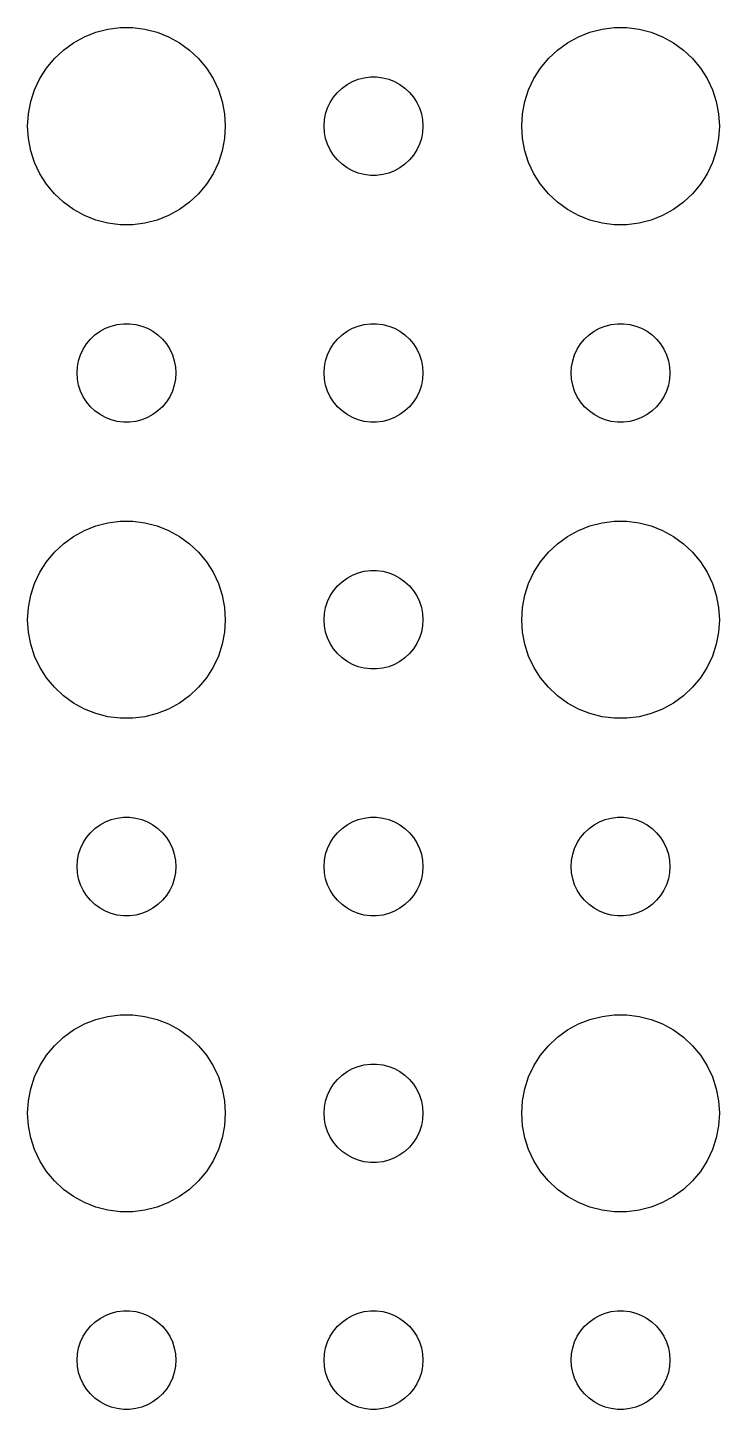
# Model space of a CAD drawing. Header units: metres. Extents: x -90 to 90, y -89 to 89.
# Drawn here: x -25.5 to -4.5, y -46.5 to -4.51 of the extents above; entities that cross this region are included whole.
import ezdxf

# ---------------------------------------------------------------- set-up
doc = ezdxf.new("R2010")
doc.units = ezdxf.units.M

msp = doc.modelspace()

# ---------------------------------------------------------------- linework, layer by layer
for p, q in [((-23.427, -4.64682), (-23.0621, -4.55313)), ((-23.0621, -4.55313), (-22.6884, -4.50591)), ((-22.6884, -4.50591), (-22.3116, -4.50591)), ((-22.3116, -4.50591), (-21.9379, -4.55313)), ((-21.9379, -4.55313), (-21.5729, -4.64682)), ((-8.42705, -4.64682), (-8.06213, -4.55313)), ((-8.06213, -4.55313), (-7.68837, -4.50591)), ((-7.68837, -4.50591), (-7.31161, -4.50591)), ((-7.31161, -4.50591), (-6.93785, -4.55313)), ((-6.93785, -4.55313), (-6.57294, -4.64682)), ((-24.4123, -5.18845), (-24.1075, -4.96701)), ((-24.1075, -4.96701), (-23.7773, -4.78551)), ((-23.7773, -4.78551), (-23.427, -4.64682)), ((-21.5729, -4.64682), (-21.2227, -4.78551)), ((-21.2227, -4.78551), (-20.8925, -4.96701)), ((-20.8925, -4.96701), (-20.5877, -5.18845)), ((-9.41226, -5.18845), (-9.10747, -4.96701)), ((-9.10747, -4.96701), (-8.77733, -4.78551)), ((-8.77733, -4.78551), (-8.42705, -4.64682)), ((-6.57294, -4.64682), (-6.22266, -4.78551)), ((-6.22266, -4.78551), (-5.89252, -4.96701)), ((-5.89252, -4.96701), (-5.58772, -5.18845)), ((-24.927, -5.73663), (-24.6869, -5.44635)), ((-24.6869, -5.44635), (-24.4123, -5.18845)), ((-20.5877, -5.18845), (-20.3131, -5.44635)), ((-20.3131, -5.44635), (-20.0729, -5.73663)), ((-9.92705, -5.73663), (-9.6869, -5.44635)), ((-9.6869, -5.44635), (-9.41226, -5.18845)), ((-5.58772, -5.18845), (-5.31308, -5.44635)), ((-5.31308, -5.44635), (-5.07294, -5.73663)), ((-25.1289, -6.05473), (-24.927, -5.73663)), ((-20.0729, -5.73663), (-19.8711, -6.05473)), ((-10.1289, -6.05473), (-9.92705, -5.73663)), ((-5.07294, -5.73663), (-4.87108, -6.05473)), ((-25.2893, -6.39561), (-25.1289, -6.05473)), ((-19.8711, -6.05473), (-19.7107, -6.39561)), ((-15.9561, -6.34422), (-15.8037, -6.23351)), ((-15.8037, -6.23351), (-15.6387, -6.14275)), ((-15.6387, -6.14275), (-15.4635, -6.07341)), ((-15.4635, -6.07341), (-15.2811, -6.02657)), ((-15.2811, -6.02657), (-15.0942, -6.00294)), ((-15.0942, -6.00294), (-14.9058, -6.00294)), ((-14.9058, -6.00294), (-14.7189, -6.02657)), ((-14.7189, -6.02657), (-14.5365, -6.07341)), ((-14.5365, -6.07341), (-14.3613, -6.14275)), ((-14.3613, -6.14275), (-14.1963, -6.23351)), ((-14.1963, -6.23351), (-14.0439, -6.34422)), ((-10.2893, -6.39561), (-10.1289, -6.05473)), ((-4.87108, -6.05473), (-4.71066, -6.39561)), ((-25.4057, -6.75392), (-25.2893, -6.39561)), ((-19.7107, -6.39561), (-19.5942, -6.75392)), ((-16.3145, -6.77736), (-16.2135, -6.61832)), ((-16.2135, -6.61832), (-16.0934, -6.47318)), ((-16.0934, -6.47318), (-15.9561, -6.34422)), ((-14.0439, -6.34422), (-13.9065, -6.47318)), ((-13.9065, -6.47318), (-13.7865, -6.61832)), ((-13.7865, -6.61832), (-13.6855, -6.77736)), ((-10.4057, -6.75392), (-10.2893, -6.39561)), ((-4.71066, -6.39561), (-4.59424, -6.75392)), ((-25.5, -7.5), (-25.4763, -7.12399)), ((-25.4763, -7.12399), (-25.4057, -6.75392)), ((-19.5942, -6.75392), (-19.5237, -7.12399)), ((-19.5237, -7.12399), (-19.5, -7.5)), ((-16.4882, -7.312), (-16.4529, -7.12695)), ((-16.4529, -7.12695), (-16.3947, -6.9478)), ((-16.3947, -6.9478), (-16.3145, -6.77736)), ((-13.6855, -6.77736), (-13.6053, -6.9478)), ((-13.6053, -6.9478), (-13.5471, -7.12695)), ((-13.5471, -7.12695), (-13.5118, -7.312)), ((-10.5, -7.5), (-10.4763, -7.12399)), ((-10.4763, -7.12399), (-10.4057, -6.75392)), ((-4.59424, -6.75392), (-4.52365, -7.12399)), ((-4.52365, -7.12399), (-4.5, -7.5)), ((-25.4763, -7.87599), (-25.5, -7.5)), ((-19.5, -7.5), (-19.5237, -7.87599)), ((-16.5, -7.5), (-16.4882, -7.312)), ((-16.4882, -7.68799), (-16.5, -7.5)), ((-13.5118, -7.312), (-13.5, -7.5)), ((-13.5, -7.5), (-13.5118, -7.68799)), ((-10.4763, -7.87599), (-10.5, -7.5)), ((-4.5, -7.5), (-4.52365, -7.87599)), ((-25.4057, -8.24606), (-25.4763, -7.87599)), ((-19.5237, -7.87599), (-19.5942, -8.24606)), ((-16.4529, -7.87303), (-16.4882, -7.68799)), ((-16.3947, -8.05219), (-16.4529, -7.87303)), ((-13.5471, -7.87303), (-13.6053, -8.05219)), ((-13.5118, -7.68799), (-13.5471, -7.87303)), ((-10.4057, -8.24606), (-10.4763, -7.87599)), ((-4.52365, -7.87599), (-4.59424, -8.24606)), ((-25.2893, -8.60437), (-25.4057, -8.24606)), ((-19.5942, -8.24606), (-19.7107, -8.60437)), ((-16.3145, -8.22263), (-16.3947, -8.05219)), ((-16.2135, -8.38167), (-16.3145, -8.22263)), ((-16.0934, -8.52681), (-16.2135, -8.38167)), ((-13.7865, -8.38167), (-13.9065, -8.52681)), ((-13.6855, -8.22263), (-13.7865, -8.38167)), ((-13.6053, -8.05219), (-13.6855, -8.22263)), ((-10.2893, -8.60437), (-10.4057, -8.24606)), ((-4.59424, -8.24606), (-4.71066, -8.60437)), ((-25.1289, -8.94525), (-25.2893, -8.60437)), ((-19.7107, -8.60437), (-19.8711, -8.94525)), ((-15.9561, -8.65576), (-16.0934, -8.52681)), ((-15.8037, -8.76648), (-15.9561, -8.65576)), ((-15.6387, -8.85724), (-15.8037, -8.76648)), ((-14.1963, -8.76648), (-14.3613, -8.85724)), ((-14.0439, -8.65576), (-14.1963, -8.76648)), ((-13.9065, -8.52681), (-14.0439, -8.65576)), ((-10.1289, -8.94525), (-10.2893, -8.60437)), ((-4.71066, -8.60437), (-4.87108, -8.94525)), ((-24.927, -9.26335), (-25.1289, -8.94525)), ((-19.8711, -8.94525), (-20.0729, -9.26335)), ((-15.4635, -8.92657), (-15.6387, -8.85724)), ((-15.2811, -8.97342), (-15.4635, -8.92657)), ((-15.0942, -8.99704), (-15.2811, -8.97342)), ((-14.9058, -8.99704), (-15.0942, -8.99704)), ((-14.7189, -8.97342), (-14.9058, -8.99704)), ((-14.5365, -8.92657), (-14.7189, -8.97342)), ((-14.3613, -8.85724), (-14.5365, -8.92657)), ((-9.92705, -9.26335), (-10.1289, -8.94525)), ((-4.87108, -8.94525), (-5.07294, -9.26335)), ((-24.6869, -9.55363), (-24.927, -9.26335)), ((-24.4123, -9.81154), (-24.6869, -9.55363)), ((-20.3131, -9.55363), (-20.5877, -9.81154)), ((-20.0729, -9.26335), (-20.3131, -9.55363)), ((-9.6869, -9.55363), (-9.92705, -9.26335)), ((-9.41226, -9.81154), (-9.6869, -9.55363)), ((-5.31308, -9.55363), (-5.58772, -9.81154)), ((-5.07294, -9.26335), (-5.31308, -9.55363)), ((-24.1075, -10.033), (-24.4123, -9.81154)), ((-23.7773, -10.2145), (-24.1075, -10.033)), ((-20.8925, -10.033), (-21.2227, -10.2145)), ((-20.5877, -9.81154), (-20.8925, -10.033)), ((-9.10747, -10.033), (-9.41226, -9.81154)), ((-8.77733, -10.2145), (-9.10747, -10.033)), ((-5.89252, -10.033), (-6.22266, -10.2145)), ((-5.58772, -9.81154), (-5.89252, -10.033)), ((-23.427, -10.3532), (-23.7773, -10.2145)), ((-23.0621, -10.4469), (-23.427, -10.3532)), ((-22.6884, -10.4941), (-23.0621, -10.4469)), ((-22.3116, -10.4941), (-22.6884, -10.4941)), ((-21.9379, -10.4469), (-22.3116, -10.4941)), ((-21.5729, -10.3532), (-21.9379, -10.4469)), ((-21.2227, -10.2145), (-21.5729, -10.3532)), ((-8.42705, -10.3532), (-8.77733, -10.2145)), ((-8.06213, -10.4469), (-8.42705, -10.3532)), ((-7.68837, -10.4941), (-8.06213, -10.4469)), ((-7.31161, -10.4941), (-7.68837, -10.4941)), ((-6.93785, -10.4469), (-7.31161, -10.4941)), ((-6.57294, -10.3532), (-6.93785, -10.4469)), ((-6.22266, -10.2145), (-6.57294, -10.3532)), ((-23.5934, -13.9732), (-23.4561, -13.8442)), ((-23.4561, -13.8442), (-23.3037, -13.7335)), ((-23.3037, -13.7335), (-23.1387, -13.6427)), ((-23.1387, -13.6427), (-22.9635, -13.5734)), ((-22.9635, -13.5734), (-22.7811, -13.5266)), ((-22.7811, -13.5266), (-22.5942, -13.5029)), ((-22.5942, -13.5029), (-22.4058, -13.5029)), ((-22.4058, -13.5029), (-22.2189, -13.5266)), ((-22.2189, -13.5266), (-22.0365, -13.5734)), ((-22.0365, -13.5734), (-21.8613, -13.6427)), ((-21.8613, -13.6427), (-21.6963, -13.7335)), ((-21.6963, -13.7335), (-21.5439, -13.8442)), ((-21.5439, -13.8442), (-21.4065, -13.9732)), ((-16.0934, -13.9732), (-15.9561, -13.8442)), ((-15.9561, -13.8442), (-15.8037, -13.7335)), ((-15.8037, -13.7335), (-15.6387, -13.6427)), ((-15.6387, -13.6427), (-15.4635, -13.5734)), ((-15.4635, -13.5734), (-15.2811, -13.5266)), ((-15.2811, -13.5266), (-15.0942, -13.5029)), ((-15.0942, -13.5029), (-14.9058, -13.5029)), ((-14.9058, -13.5029), (-14.7189, -13.5266)), ((-14.7189, -13.5266), (-14.5365, -13.5734)), ((-14.5365, -13.5734), (-14.3613, -13.6427)), ((-14.3613, -13.6427), (-14.1963, -13.7335)), ((-14.1963, -13.7335), (-14.0439, -13.8442)), ((-14.0439, -13.8442), (-13.9065, -13.9732)), ((-8.59344, -13.9732), (-8.45613, -13.8442)), ((-8.45613, -13.8442), (-8.30373, -13.7335)), ((-8.30373, -13.7335), (-8.13866, -13.6427)), ((-8.13866, -13.6427), (-7.96352, -13.5734)), ((-7.96352, -13.5734), (-7.78107, -13.5266)), ((-7.78107, -13.5266), (-7.59418, -13.5029)), ((-7.59418, -13.5029), (-7.40581, -13.5029)), ((-7.40581, -13.5029), (-7.21892, -13.5266)), ((-7.21892, -13.5266), (-7.03647, -13.5734)), ((-7.03647, -13.5734), (-6.86133, -13.6427)), ((-6.86133, -13.6427), (-6.69626, -13.7335)), ((-6.69626, -13.7335), (-6.54385, -13.8442)), ((-6.54385, -13.8442), (-6.40654, -13.9732)), ((-23.8145, -14.2774), (-23.7135, -14.1183)), ((-23.7135, -14.1183), (-23.5934, -13.9732)), ((-21.4065, -13.9732), (-21.2865, -14.1183)), ((-21.2865, -14.1183), (-21.1855, -14.2774)), ((-16.3145, -14.2774), (-16.2135, -14.1183)), ((-16.2135, -14.1183), (-16.0934, -13.9732)), ((-13.9065, -13.9732), (-13.7865, -14.1183)), ((-13.7865, -14.1183), (-13.6855, -14.2774)), ((-8.81445, -14.2774), (-8.71352, -14.1183)), ((-8.71352, -14.1183), (-8.59344, -13.9732)), ((-6.40654, -13.9732), (-6.28647, -14.1183)), ((-6.28647, -14.1183), (-6.18553, -14.2774)), ((-23.9882, -14.812), (-23.9529, -14.627)), ((-23.9529, -14.627), (-23.8947, -14.4478)), ((-23.8947, -14.4478), (-23.8145, -14.2774)), ((-21.1855, -14.2774), (-21.1053, -14.4478)), ((-21.1053, -14.4478), (-21.0471, -14.627)), ((-21.0471, -14.627), (-21.0118, -14.812)), ((-16.4882, -14.812), (-16.4529, -14.627)), ((-16.4529, -14.627), (-16.3947, -14.4478)), ((-16.3947, -14.4478), (-16.3145, -14.2774)), ((-13.6855, -14.2774), (-13.6053, -14.4478)), ((-13.6053, -14.4478), (-13.5471, -14.627)), ((-13.5471, -14.627), (-13.5118, -14.812)), ((-8.98816, -14.812), (-8.95287, -14.627)), ((-8.95287, -14.627), (-8.89465, -14.4478)), ((-8.89465, -14.4478), (-8.81445, -14.2774)), ((-6.18553, -14.2774), (-6.10533, -14.4478)), ((-6.10533, -14.4478), (-6.04712, -14.627)), ((-6.04712, -14.627), (-6.01183, -14.812)), ((-24, -15), (-23.9882, -14.812)), ((-23.9882, -15.188), (-24, -15)), ((-21.0118, -14.812), (-21, -15)), ((-21, -15), (-21.0118, -15.188)), ((-16.5, -15), (-16.4882, -14.812)), ((-16.4882, -15.188), (-16.5, -15)), ((-13.5118, -14.812), (-13.5, -15)), ((-13.5, -15), (-13.5118, -15.188)), ((-9, -15), (-8.98816, -14.812)), ((-8.98816, -15.188), (-9, -15)), ((-6.01183, -14.812), (-6, -15)), ((-6, -15), (-6.01183, -15.188)), ((-23.9529, -15.373), (-23.9882, -15.188)), ((-23.8947, -15.5522), (-23.9529, -15.373)), ((-21.0471, -15.373), (-21.1053, -15.5522)), ((-21.0118, -15.188), (-21.0471, -15.373)), ((-16.4529, -15.373), (-16.4882, -15.188)), ((-16.3947, -15.5522), (-16.4529, -15.373)), ((-13.5471, -15.373), (-13.6053, -15.5522)), ((-13.5118, -15.188), (-13.5471, -15.373)), ((-8.95287, -15.373), (-8.98816, -15.188)), ((-8.89465, -15.5522), (-8.95287, -15.373)), ((-6.04712, -15.373), (-6.10533, -15.5522)), ((-6.01183, -15.188), (-6.04712, -15.373)), ((-23.8145, -15.7226), (-23.8947, -15.5522)), ((-23.7135, -15.8817), (-23.8145, -15.7226)), ((-23.5934, -16.0268), (-23.7135, -15.8817)), ((-21.2865, -15.8817), (-21.4065, -16.0268)), ((-21.1855, -15.7226), (-21.2865, -15.8817)), ((-21.1053, -15.5522), (-21.1855, -15.7226)), ((-16.3145, -15.7226), (-16.3947, -15.5522)), ((-16.2135, -15.8817), (-16.3145, -15.7226)), ((-16.0934, -16.0268), (-16.2135, -15.8817)), ((-13.7865, -15.8817), (-13.9065, -16.0268)), ((-13.6855, -15.7226), (-13.7865, -15.8817)), ((-13.6053, -15.5522), (-13.6855, -15.7226)), ((-8.81445, -15.7226), (-8.89465, -15.5522)), ((-8.71352, -15.8817), (-8.81445, -15.7226)), ((-8.59344, -16.0268), (-8.71352, -15.8817)), ((-6.28647, -15.8817), (-6.40654, -16.0268)), ((-6.18553, -15.7226), (-6.28647, -15.8817)), ((-6.10533, -15.5522), (-6.18553, -15.7226)), ((-23.4561, -16.1558), (-23.5934, -16.0268)), ((-23.3037, -16.2665), (-23.4561, -16.1558)), ((-23.1387, -16.3572), (-23.3037, -16.2665)), ((-22.9635, -16.4266), (-23.1387, -16.3572)), ((-21.8613, -16.3572), (-22.0365, -16.4266)), ((-21.6963, -16.2665), (-21.8613, -16.3572)), ((-21.5439, -16.1558), (-21.6963, -16.2665)), ((-21.4065, -16.0268), (-21.5439, -16.1558)), ((-15.9561, -16.1558), (-16.0934, -16.0268)), ((-15.8037, -16.2665), (-15.9561, -16.1558)), ((-15.6387, -16.3572), (-15.8037, -16.2665)), ((-15.4635, -16.4266), (-15.6387, -16.3572)), ((-14.3613, -16.3572), (-14.5365, -16.4266)), ((-14.1963, -16.2665), (-14.3613, -16.3572)), ((-14.0439, -16.1558), (-14.1963, -16.2665)), ((-13.9065, -16.0268), (-14.0439, -16.1558)), ((-8.45613, -16.1558), (-8.59344, -16.0268)), ((-8.30373, -16.2665), (-8.45613, -16.1558)), ((-8.13866, -16.3572), (-8.30373, -16.2665)), ((-7.96352, -16.4266), (-8.13866, -16.3572)), ((-6.86133, -16.3572), (-7.03647, -16.4266)), ((-6.69626, -16.2665), (-6.86133, -16.3572)), ((-6.54385, -16.1558), (-6.69626, -16.2665)), ((-6.40654, -16.0268), (-6.54385, -16.1558)), ((-22.7811, -16.4734), (-22.9635, -16.4266)), ((-22.5942, -16.497), (-22.7811, -16.4734)), ((-22.4058, -16.497), (-22.5942, -16.497)), ((-22.2189, -16.4734), (-22.4058, -16.497)), ((-22.0365, -16.4266), (-22.2189, -16.4734)), ((-15.2811, -16.4734), (-15.4635, -16.4266)), ((-15.0942, -16.497), (-15.2811, -16.4734)), ((-14.9058, -16.497), (-15.0942, -16.497)), ((-14.7189, -16.4734), (-14.9058, -16.497)), ((-14.5365, -16.4266), (-14.7189, -16.4734)), ((-7.78107, -16.4734), (-7.96352, -16.4266)), ((-7.59418, -16.497), (-7.78107, -16.4734)), ((-7.40581, -16.497), (-7.59418, -16.497)), ((-7.21892, -16.4734), (-7.40581, -16.497)), ((-7.03647, -16.4266), (-7.21892, -16.4734)), ((-23.7773, -19.7855), (-23.427, -19.6468)), ((-23.427, -19.6468), (-23.0621, -19.5531)), ((-23.0621, -19.5531), (-22.6884, -19.5059)), ((-22.6884, -19.5059), (-22.3116, -19.5059)), ((-22.3116, -19.5059), (-21.9379, -19.5531)), ((-21.9379, -19.5531), (-21.5729, -19.6468)), ((-21.5729, -19.6468), (-21.2227, -19.7855)), ((-8.77733, -19.7855), (-8.42705, -19.6468)), ((-8.42705, -19.6468), (-8.06213, -19.5531)), ((-8.06213, -19.5531), (-7.68837, -19.5059)), ((-7.68837, -19.5059), (-7.31161, -19.5059)), ((-7.31161, -19.5059), (-6.93785, -19.5531)), ((-6.93785, -19.5531), (-6.57294, -19.6468)), ((-6.57294, -19.6468), (-6.22266, -19.7855)), ((-24.4123, -20.1884), (-24.1075, -19.967)), ((-24.1075, -19.967), (-23.7773, -19.7855)), ((-21.2227, -19.7855), (-20.8925, -19.967)), ((-20.8925, -19.967), (-20.5877, -20.1884)), ((-9.41226, -20.1884), (-9.10747, -19.967)), ((-9.10747, -19.967), (-8.77733, -19.7855)), ((-6.22266, -19.7855), (-5.89252, -19.967)), ((-5.89252, -19.967), (-5.58772, -20.1884)), ((-24.927, -20.7366), (-24.6869, -20.4464)), ((-24.6869, -20.4464), (-24.4123, -20.1884)), ((-20.5877, -20.1884), (-20.3131, -20.4464)), ((-20.3131, -20.4464), (-20.0729, -20.7366)), ((-9.92705, -20.7366), (-9.6869, -20.4464)), ((-9.6869, -20.4464), (-9.41226, -20.1884)), ((-5.58772, -20.1884), (-5.31308, -20.4464)), ((-5.31308, -20.4464), (-5.07294, -20.7366)), ((-25.1289, -21.0547), (-24.927, -20.7366)), ((-20.0729, -20.7366), (-19.8711, -21.0547)), ((-10.1289, -21.0547), (-9.92705, -20.7366)), ((-5.07294, -20.7366), (-4.87108, -21.0547)), ((-25.4057, -21.7539), (-25.2893, -21.3956)), ((-25.2893, -21.3956), (-25.1289, -21.0547)), ((-19.8711, -21.0547), (-19.7107, -21.3956)), ((-19.7107, -21.3956), (-19.5942, -21.7539)), ((-16.0934, -21.4732), (-15.9561, -21.3442)), ((-15.9561, -21.3442), (-15.8037, -21.2335)), ((-15.8037, -21.2335), (-15.6387, -21.1427)), ((-15.6387, -21.1427), (-15.4635, -21.0734)), ((-15.4635, -21.0734), (-15.2811, -21.0266)), ((-15.2811, -21.0266), (-15.0942, -21.003)), ((-15.0942, -21.003), (-14.9058, -21.003)), ((-14.9058, -21.003), (-14.7189, -21.0266)), ((-14.7189, -21.0266), (-14.5365, -21.0734)), ((-14.5365, -21.0734), (-14.3613, -21.1427)), ((-14.3613, -21.1427), (-14.1963, -21.2335)), ((-14.1963, -21.2335), (-14.0439, -21.3442)), ((-14.0439, -21.3442), (-13.9065, -21.4732)), ((-10.4057, -21.7539), (-10.2893, -21.3956)), ((-10.2893, -21.3956), (-10.1289, -21.0547)), ((-4.87108, -21.0547), (-4.71066, -21.3956)), ((-4.71066, -21.3956), (-4.59424, -21.7539)), ((-25.4763, -22.124), (-25.4057, -21.7539)), ((-19.5942, -21.7539), (-19.5237, -22.124)), ((-16.3947, -21.9478), (-16.3145, -21.7774)), ((-16.3145, -21.7774), (-16.2135, -21.6183)), ((-16.2135, -21.6183), (-16.0934, -21.4732)), ((-13.9065, -21.4732), (-13.7865, -21.6183)), ((-13.7865, -21.6183), (-13.6855, -21.7774)), ((-13.6855, -21.7774), (-13.6053, -21.9478)), ((-10.4763, -22.124), (-10.4057, -21.7539)), ((-4.59424, -21.7539), (-4.52365, -22.124)), ((-25.5, -22.5), (-25.4763, -22.124)), ((-19.5237, -22.124), (-19.5, -22.5)), ((-16.4882, -22.312), (-16.4529, -22.127)), ((-16.4529, -22.127), (-16.3947, -21.9478)), ((-13.6053, -21.9478), (-13.5471, -22.127)), ((-13.5471, -22.127), (-13.5118, -22.312)), ((-10.5, -22.5), (-10.4763, -22.124)), ((-4.52365, -22.124), (-4.5, -22.5)), ((-25.4763, -22.876), (-25.5, -22.5)), ((-19.5, -22.5), (-19.5237, -22.876)), ((-16.5, -22.5), (-16.4882, -22.312)), ((-16.4882, -22.688), (-16.5, -22.5)), ((-13.5118, -22.312), (-13.5, -22.5)), ((-13.5, -22.5), (-13.5118, -22.688)), ((-10.4763, -22.876), (-10.5, -22.5)), ((-4.5, -22.5), (-4.52365, -22.876)), ((-25.4057, -23.2461), (-25.4763, -22.876)), ((-19.5237, -22.876), (-19.5942, -23.2461)), ((-16.4529, -22.873), (-16.4882, -22.688)), ((-16.3947, -23.0522), (-16.4529, -22.873)), ((-16.3145, -23.2226), (-16.3947, -23.0522)), ((-13.6053, -23.0522), (-13.6855, -23.2226)), ((-13.5471, -22.873), (-13.6053, -23.0522)), ((-13.5118, -22.688), (-13.5471, -22.873)), ((-10.4057, -23.2461), (-10.4763, -22.876)), ((-4.52365, -22.876), (-4.59424, -23.2461)), ((-25.2893, -23.6044), (-25.4057, -23.2461)), ((-19.5942, -23.2461), (-19.7107, -23.6044)), ((-16.2135, -23.3817), (-16.3145, -23.2226)), ((-16.0934, -23.5268), (-16.2135, -23.3817)), ((-13.7865, -23.3817), (-13.9065, -23.5268)), ((-13.6855, -23.2226), (-13.7865, -23.3817)), ((-10.2893, -23.6044), (-10.4057, -23.2461)), ((-4.59424, -23.2461), (-4.71066, -23.6044)), ((-25.1289, -23.9453), (-25.2893, -23.6044)), ((-19.7107, -23.6044), (-19.8711, -23.9453)), ((-15.9561, -23.6558), (-16.0934, -23.5268)), ((-15.8037, -23.7665), (-15.9561, -23.6558)), ((-15.6387, -23.8572), (-15.8037, -23.7665)), ((-15.4635, -23.9266), (-15.6387, -23.8572)), ((-15.2811, -23.9734), (-15.4635, -23.9266)), ((-14.5365, -23.9266), (-14.7189, -23.9734)), ((-14.3613, -23.8572), (-14.5365, -23.9266)), ((-14.1963, -23.7665), (-14.3613, -23.8572)), ((-14.0439, -23.6558), (-14.1963, -23.7665)), ((-13.9065, -23.5268), (-14.0439, -23.6558)), ((-10.1289, -23.9453), (-10.2893, -23.6044)), ((-4.71066, -23.6044), (-4.87108, -23.9453)), ((-24.927, -24.2634), (-25.1289, -23.9453)), ((-24.6869, -24.5536), (-24.927, -24.2634)), ((-20.0729, -24.2634), (-20.3131, -24.5536)), ((-19.8711, -23.9453), (-20.0729, -24.2634)), ((-15.0942, -23.997), (-15.2811, -23.9734)), ((-14.9058, -23.997), (-15.0942, -23.997)), ((-14.7189, -23.9734), (-14.9058, -23.997)), ((-9.92705, -24.2634), (-10.1289, -23.9453)), ((-9.6869, -24.5536), (-9.92705, -24.2634)), ((-5.07294, -24.2634), (-5.31308, -24.5536)), ((-4.87108, -23.9453), (-5.07294, -24.2634)), ((-24.4123, -24.8115), (-24.6869, -24.5536)), ((-20.3131, -24.5536), (-20.5877, -24.8115)), ((-9.41226, -24.8115), (-9.6869, -24.5536)), ((-5.31308, -24.5536), (-5.58772, -24.8115)), ((-24.1075, -25.033), (-24.4123, -24.8115)), ((-23.7773, -25.2145), (-24.1075, -25.033)), ((-20.8925, -25.033), (-21.2227, -25.2145)), ((-20.5877, -24.8115), (-20.8925, -25.033)), ((-9.10747, -25.033), (-9.41226, -24.8115)), ((-8.77733, -25.2145), (-9.10747, -25.033)), ((-5.89252, -25.033), (-6.22266, -25.2145)), ((-5.58772, -24.8115), (-5.89252, -25.033)), ((-23.427, -25.3532), (-23.7773, -25.2145)), ((-23.0621, -25.4469), (-23.427, -25.3532)), ((-22.6884, -25.4941), (-23.0621, -25.4469)), ((-22.3116, -25.4941), (-22.6884, -25.4941)), ((-21.9379, -25.4469), (-22.3116, -25.4941)), ((-21.5729, -25.3532), (-21.9379, -25.4469)), ((-21.2227, -25.2145), (-21.5729, -25.3532)), ((-8.42705, -25.3532), (-8.77733, -25.2145)), ((-8.06213, -25.4469), (-8.42705, -25.3532)), ((-7.68837, -25.4941), (-8.06213, -25.4469)), ((-7.31161, -25.4941), (-7.68837, -25.4941)), ((-6.93785, -25.4469), (-7.31161, -25.4941)), ((-6.57294, -25.3532), (-6.93785, -25.4469)), ((-6.22266, -25.2145), (-6.57294, -25.3532)), ((-22.9635, -28.5734), (-22.7811, -28.5266)), ((-22.7811, -28.5266), (-22.5942, -28.503)), ((-22.5942, -28.503), (-22.4058, -28.503)), ((-22.4058, -28.503), (-22.2189, -28.5266)), ((-22.2189, -28.5266), (-22.0365, -28.5734)), ((-15.4635, -28.5734), (-15.2811, -28.5266)), ((-15.2811, -28.5266), (-15.0942, -28.503)), ((-15.0942, -28.503), (-14.9058, -28.503)), ((-14.9058, -28.503), (-14.7189, -28.5266)), ((-14.7189, -28.5266), (-14.5365, -28.5734)), ((-7.96352, -28.5734), (-7.78107, -28.5266)), ((-7.78107, -28.5266), (-7.59418, -28.503)), ((-7.59418, -28.503), (-7.40581, -28.503)), ((-7.40581, -28.503), (-7.21892, -28.5266)), ((-7.21892, -28.5266), (-7.03647, -28.5734)), ((-23.7135, -29.1183), (-23.5934, -28.9732)), ((-23.5934, -28.9732), (-23.4561, -28.8442)), ((-23.4561, -28.8442), (-23.3037, -28.7335)), ((-23.3037, -28.7335), (-23.1387, -28.6427)), ((-23.1387, -28.6427), (-22.9635, -28.5734)), ((-22.0365, -28.5734), (-21.8613, -28.6427)), ((-21.8613, -28.6427), (-21.6963, -28.7335)), ((-21.6963, -28.7335), (-21.5439, -28.8442)), ((-21.5439, -28.8442), (-21.4065, -28.9732)), ((-21.4065, -28.9732), (-21.2865, -29.1183)), ((-16.2135, -29.1183), (-16.0934, -28.9732)), ((-16.0934, -28.9732), (-15.9561, -28.8442)), ((-15.9561, -28.8442), (-15.8037, -28.7335)), ((-15.8037, -28.7335), (-15.6387, -28.6427)), ((-15.6387, -28.6427), (-15.4635, -28.5734)), ((-14.5365, -28.5734), (-14.3613, -28.6427)), ((-14.3613, -28.6427), (-14.1963, -28.7335)), ((-14.1963, -28.7335), (-14.0439, -28.8442)), ((-14.0439, -28.8442), (-13.9065, -28.9732)), ((-13.9065, -28.9732), (-13.7865, -29.1183)), ((-8.71352, -29.1183), (-8.59344, -28.9732)), ((-8.59344, -28.9732), (-8.45613, -28.8442)), ((-8.45613, -28.8442), (-8.30373, -28.7335)), ((-8.30373, -28.7335), (-8.13866, -28.6427)), ((-8.13866, -28.6427), (-7.96352, -28.5734)), ((-7.03647, -28.5734), (-6.86133, -28.6427)), ((-6.86133, -28.6427), (-6.69626, -28.7335)), ((-6.69626, -28.7335), (-6.54385, -28.8442)), ((-6.54385, -28.8442), (-6.40654, -28.9732)), ((-6.40654, -28.9732), (-6.28647, -29.1183)), ((-23.8947, -29.4478), (-23.8145, -29.2774)), ((-23.8145, -29.2774), (-23.7135, -29.1183)), ((-21.2865, -29.1183), (-21.1855, -29.2774)), ((-21.1855, -29.2774), (-21.1053, -29.4478)), ((-16.3947, -29.4478), (-16.3145, -29.2774)), ((-16.3145, -29.2774), (-16.2135, -29.1183)), ((-13.7865, -29.1183), (-13.6855, -29.2774)), ((-13.6855, -29.2774), (-13.6053, -29.4478)), ((-8.89465, -29.4478), (-8.81445, -29.2774)), ((-8.81445, -29.2774), (-8.71352, -29.1183)), ((-6.28647, -29.1183), (-6.18553, -29.2774)), ((-6.18553, -29.2774), (-6.10533, -29.4478)), ((-24, -30), (-23.9882, -29.812)), ((-23.9882, -29.812), (-23.9529, -29.627)), ((-23.9529, -29.627), (-23.8947, -29.4478)), ((-21.1053, -29.4478), (-21.0471, -29.627)), ((-21.0471, -29.627), (-21.0118, -29.812)), ((-21.0118, -29.812), (-21, -30)), ((-16.5, -30), (-16.4882, -29.812)), ((-16.4882, -29.812), (-16.4529, -29.627)), ((-16.4529, -29.627), (-16.3947, -29.4478)), ((-13.6053, -29.4478), (-13.5471, -29.627)), ((-13.5471, -29.627), (-13.5118, -29.812)), ((-13.5118, -29.812), (-13.5, -30)), ((-9, -30), (-8.98816, -29.812)), ((-8.98816, -29.812), (-8.95287, -29.627)), ((-8.95287, -29.627), (-8.89465, -29.4478)), ((-6.10533, -29.4478), (-6.04712, -29.627)), ((-6.04712, -29.627), (-6.01183, -29.812)), ((-6.01183, -29.812), (-6, -30)), ((-23.9882, -30.188), (-24, -30)), ((-23.9529, -30.373), (-23.9882, -30.188)), ((-21.0118, -30.188), (-21.0471, -30.373)), ((-21, -30), (-21.0118, -30.188)), ((-16.4882, -30.188), (-16.5, -30)), ((-16.4529, -30.373), (-16.4882, -30.188)), ((-13.5118, -30.188), (-13.5471, -30.373)), ((-13.5, -30), (-13.5118, -30.188)), ((-8.98816, -30.188), (-9, -30)), ((-8.95287, -30.373), (-8.98816, -30.188)), ((-6.01183, -30.188), (-6.04712, -30.373)), ((-6, -30), (-6.01183, -30.188)), ((-23.8947, -30.5522), (-23.9529, -30.373)), ((-23.8145, -30.7226), (-23.8947, -30.5522)), ((-21.1053, -30.5522), (-21.1855, -30.7226)), ((-21.0471, -30.373), (-21.1053, -30.5522)), ((-16.3947, -30.5522), (-16.4529, -30.373)), ((-16.3145, -30.7226), (-16.3947, -30.5522)), ((-13.6053, -30.5522), (-13.6855, -30.7226)), ((-13.5471, -30.373), (-13.6053, -30.5522)), ((-8.89465, -30.5522), (-8.95287, -30.373)), ((-8.81445, -30.7226), (-8.89465, -30.5522)), ((-6.10533, -30.5522), (-6.18553, -30.7226)), ((-6.04712, -30.373), (-6.10533, -30.5522)), ((-23.7135, -30.8817), (-23.8145, -30.7226)), ((-23.5934, -31.0268), (-23.7135, -30.8817)), ((-23.4561, -31.1558), (-23.5934, -31.0268)), ((-21.4065, -31.0268), (-21.5439, -31.1558)), ((-21.2865, -30.8817), (-21.4065, -31.0268)), ((-21.1855, -30.7226), (-21.2865, -30.8817)), ((-16.2135, -30.8817), (-16.3145, -30.7226)), ((-16.0934, -31.0268), (-16.2135, -30.8817)), ((-15.9561, -31.1558), (-16.0934, -31.0268)), ((-13.9065, -31.0268), (-14.0439, -31.1558)), ((-13.7865, -30.8817), (-13.9065, -31.0268)), ((-13.6855, -30.7226), (-13.7865, -30.8817)), ((-8.71352, -30.8817), (-8.81445, -30.7226)), ((-8.59344, -31.0268), (-8.71352, -30.8817)), ((-8.45613, -31.1558), (-8.59344, -31.0268)), ((-6.40654, -31.0268), (-6.54385, -31.1558)), ((-6.28647, -30.8817), (-6.40654, -31.0268)), ((-6.18553, -30.7226), (-6.28647, -30.8817)), ((-23.3037, -31.2665), (-23.4561, -31.1558)), ((-23.1387, -31.3572), (-23.3037, -31.2665)), ((-22.9635, -31.4266), (-23.1387, -31.3572)), ((-22.7811, -31.4734), (-22.9635, -31.4266)), ((-22.5942, -31.497), (-22.7811, -31.4734)), ((-22.2189, -31.4734), (-22.4058, -31.497)), ((-22.0365, -31.4266), (-22.2189, -31.4734)), ((-21.8613, -31.3572), (-22.0365, -31.4266)), ((-21.6963, -31.2665), (-21.8613, -31.3572)), ((-21.5439, -31.1558), (-21.6963, -31.2665)), ((-15.8037, -31.2665), (-15.9561, -31.1558)), ((-15.6387, -31.3572), (-15.8037, -31.2665)), ((-15.4635, -31.4266), (-15.6387, -31.3572)), ((-15.2811, -31.4734), (-15.4635, -31.4266)), ((-15.0942, -31.497), (-15.2811, -31.4734)), ((-14.7189, -31.4734), (-14.9058, -31.497)), ((-14.5365, -31.4266), (-14.7189, -31.4734)), ((-14.3613, -31.3572), (-14.5365, -31.4266)), ((-14.1963, -31.2665), (-14.3613, -31.3572)), ((-14.0439, -31.1558), (-14.1963, -31.2665)), ((-8.30373, -31.2665), (-8.45613, -31.1558)), ((-8.13866, -31.3572), (-8.30373, -31.2665)), ((-7.96352, -31.4266), (-8.13866, -31.3572)), ((-7.78107, -31.4734), (-7.96352, -31.4266)), ((-7.59418, -31.497), (-7.78107, -31.4734)), ((-7.21892, -31.4734), (-7.40581, -31.497)), ((-7.03647, -31.4266), (-7.21892, -31.4734)), ((-6.86133, -31.3572), (-7.03647, -31.4266)), ((-6.69626, -31.2665), (-6.86133, -31.3572)), ((-6.54385, -31.1558), (-6.69626, -31.2665)), ((-22.4058, -31.497), (-22.5942, -31.497)), ((-14.9058, -31.497), (-15.0942, -31.497)), ((-7.40581, -31.497), (-7.59418, -31.497)), ((-24.1075, -34.967), (-23.7773, -34.7855)), ((-23.7773, -34.7855), (-23.427, -34.6468)), ((-23.427, -34.6468), (-23.0621, -34.5531)), ((-23.0621, -34.5531), (-22.6884, -34.5059)), ((-22.6884, -34.5059), (-22.3116, -34.5059)), ((-22.3116, -34.5059), (-21.9379, -34.5531)), ((-21.9379, -34.5531), (-21.5729, -34.6468)), ((-21.5729, -34.6468), (-21.2227, -34.7855)), ((-21.2227, -34.7855), (-20.8925, -34.967)), ((-9.10747, -34.967), (-8.77733, -34.7855)), ((-8.77733, -34.7855), (-8.42705, -34.6468)), ((-8.42705, -34.6468), (-8.06213, -34.5531)), ((-8.06213, -34.5531), (-7.68837, -34.5059)), ((-7.68837, -34.5059), (-7.31161, -34.5059)), ((-7.31161, -34.5059), (-6.93785, -34.5531)), ((-6.93785, -34.5531), (-6.57294, -34.6468)), ((-6.57294, -34.6468), (-6.22266, -34.7855)), ((-6.22266, -34.7855), (-5.89252, -34.967)), ((-24.6869, -35.4464), (-24.4123, -35.1885)), ((-24.4123, -35.1885), (-24.1075, -34.967)), ((-20.8925, -34.967), (-20.5877, -35.1885)), ((-20.5877, -35.1885), (-20.3131, -35.4464)), ((-9.6869, -35.4464), (-9.41226, -35.1885)), ((-9.41226, -35.1885), (-9.10747, -34.967)), ((-5.89252, -34.967), (-5.58772, -35.1885)), ((-5.58772, -35.1885), (-5.31308, -35.4464)), ((-24.927, -35.7366), (-24.6869, -35.4464)), ((-20.3131, -35.4464), (-20.0729, -35.7366)), ((-9.92705, -35.7366), (-9.6869, -35.4464)), ((-5.31308, -35.4464), (-5.07294, -35.7366)), ((-25.2893, -36.3956), (-25.1289, -36.0547)), ((-25.1289, -36.0547), (-24.927, -35.7366)), ((-20.0729, -35.7366), (-19.8711, -36.0547)), ((-19.8711, -36.0547), (-19.7107, -36.3956)), ((-15.6387, -36.1428), (-15.4635, -36.0734)), ((-15.4635, -36.0734), (-15.2811, -36.0266)), ((-15.2811, -36.0266), (-15.0942, -36.003)), ((-15.0942, -36.003), (-14.9058, -36.003)), ((-14.9058, -36.003), (-14.7189, -36.0266)), ((-14.7189, -36.0266), (-14.5365, -36.0734)), ((-14.5365, -36.0734), (-14.3613, -36.1428)), ((-10.2893, -36.3956), (-10.1289, -36.0547)), ((-10.1289, -36.0547), (-9.92705, -35.7366)), ((-5.07294, -35.7366), (-4.87108, -36.0547)), ((-4.87108, -36.0547), (-4.71066, -36.3956)), ((-25.4057, -36.7539), (-25.2893, -36.3956)), ((-19.7107, -36.3956), (-19.5942, -36.7539)), ((-16.2135, -36.6183), (-16.0934, -36.4732)), ((-16.0934, -36.4732), (-15.9561, -36.3442)), ((-15.9561, -36.3442), (-15.8037, -36.2335)), ((-15.8037, -36.2335), (-15.6387, -36.1428)), ((-14.3613, -36.1428), (-14.1963, -36.2335)), ((-14.1963, -36.2335), (-14.0439, -36.3442)), ((-14.0439, -36.3442), (-13.9065, -36.4732)), ((-13.9065, -36.4732), (-13.7865, -36.6183)), ((-10.4057, -36.7539), (-10.2893, -36.3956)), ((-4.71066, -36.3956), (-4.59424, -36.7539)), ((-25.4763, -37.124), (-25.4057, -36.7539)), ((-19.5942, -36.7539), (-19.5237, -37.124)), ((-16.4529, -37.127), (-16.3947, -36.9478)), ((-16.3947, -36.9478), (-16.3145, -36.7774)), ((-16.3145, -36.7774), (-16.2135, -36.6183)), ((-13.7865, -36.6183), (-13.6855, -36.7774)), ((-13.6855, -36.7774), (-13.6053, -36.9478)), ((-13.6053, -36.9478), (-13.5471, -37.127)), ((-10.4763, -37.124), (-10.4057, -36.7539)), ((-4.59424, -36.7539), (-4.52365, -37.124)), ((-25.5, -37.5), (-25.4763, -37.124)), ((-19.5237, -37.124), (-19.5, -37.5)), ((-16.5, -37.5), (-16.4882, -37.312)), ((-16.4882, -37.312), (-16.4529, -37.127)), ((-13.5471, -37.127), (-13.5118, -37.312)), ((-13.5118, -37.312), (-13.5, -37.5)), ((-10.5, -37.5), (-10.4763, -37.124)), ((-4.52365, -37.124), (-4.5, -37.5)), ((-25.4763, -37.876), (-25.5, -37.5)), ((-19.5, -37.5), (-19.5237, -37.876)), ((-16.4882, -37.688), (-16.5, -37.5)), ((-16.4529, -37.873), (-16.4882, -37.688)), ((-13.5118, -37.688), (-13.5471, -37.873)), ((-13.5, -37.5), (-13.5118, -37.688)), ((-10.4763, -37.876), (-10.5, -37.5)), ((-4.5, -37.5), (-4.52365, -37.876)), ((-25.4057, -38.2461), (-25.4763, -37.876)), ((-19.5237, -37.876), (-19.5942, -38.2461)), ((-16.3947, -38.0522), (-16.4529, -37.873)), ((-16.3145, -38.2226), (-16.3947, -38.0522)), ((-13.6053, -38.0522), (-13.6855, -38.2226)), ((-13.5471, -37.873), (-13.6053, -38.0522)), ((-10.4057, -38.2461), (-10.4763, -37.876)), ((-4.52365, -37.876), (-4.59424, -38.2461)), ((-25.2893, -38.6044), (-25.4057, -38.2461)), ((-25.1289, -38.9453), (-25.2893, -38.6044)), ((-19.7107, -38.6044), (-19.8711, -38.9453)), ((-19.5942, -38.2461), (-19.7107, -38.6044)), ((-16.2135, -38.3817), (-16.3145, -38.2226)), ((-16.0934, -38.5268), (-16.2135, -38.3817)), ((-15.9561, -38.6558), (-16.0934, -38.5268)), ((-13.9065, -38.5268), (-14.0439, -38.6558)), ((-13.7865, -38.3817), (-13.9065, -38.5268)), ((-13.6855, -38.2226), (-13.7865, -38.3817)), ((-10.2893, -38.6044), (-10.4057, -38.2461)), ((-10.1289, -38.9453), (-10.2893, -38.6044)), ((-4.71066, -38.6044), (-4.87108, -38.9453)), ((-4.59424, -38.2461), (-4.71066, -38.6044)), ((-24.927, -39.2634), (-25.1289, -38.9453)), ((-19.8711, -38.9453), (-20.0729, -39.2634)), ((-15.8037, -38.7665), (-15.9561, -38.6558)), ((-15.6387, -38.8572), (-15.8037, -38.7665)), ((-15.4635, -38.9266), (-15.6387, -38.8572)), ((-15.2811, -38.9734), (-15.4635, -38.9266)), ((-15.0942, -38.997), (-15.2811, -38.9734)), ((-14.9058, -38.997), (-15.0942, -38.997)), ((-14.7189, -38.9734), (-14.9058, -38.997)), ((-14.5365, -38.9266), (-14.7189, -38.9734)), ((-14.3613, -38.8572), (-14.5365, -38.9266)), ((-14.1963, -38.7665), (-14.3613, -38.8572)), ((-14.0439, -38.6558), (-14.1963, -38.7665)), ((-9.92705, -39.2634), (-10.1289, -38.9453)), ((-4.87108, -38.9453), (-5.07294, -39.2634)), ((-24.6869, -39.5536), (-24.927, -39.2634)), ((-20.0729, -39.2634), (-20.3131, -39.5536)), ((-9.6869, -39.5536), (-9.92705, -39.2634)), ((-5.07294, -39.2634), (-5.31308, -39.5536)), ((-24.4123, -39.8115), (-24.6869, -39.5536)), ((-24.1075, -40.033), (-24.4123, -39.8115)), ((-20.5877, -39.8115), (-20.8925, -40.033)), ((-20.3131, -39.5536), (-20.5877, -39.8115)), ((-9.41226, -39.8115), (-9.6869, -39.5536)), ((-9.10747, -40.033), (-9.41226, -39.8115)), ((-5.58772, -39.8115), (-5.89252, -40.033)), ((-5.31308, -39.5536), (-5.58772, -39.8115)), ((-23.7773, -40.2145), (-24.1075, -40.033)), ((-23.427, -40.3532), (-23.7773, -40.2145)), ((-21.2227, -40.2145), (-21.5729, -40.3532)), ((-20.8925, -40.033), (-21.2227, -40.2145)), ((-8.77733, -40.2145), (-9.10747, -40.033)), ((-8.42705, -40.3532), (-8.77733, -40.2145)), ((-6.22266, -40.2145), (-6.57294, -40.3532)), ((-5.89252, -40.033), (-6.22266, -40.2145)), ((-23.0621, -40.4469), (-23.427, -40.3532)), ((-22.6884, -40.4941), (-23.0621, -40.4469)), ((-22.3116, -40.4941), (-22.6884, -40.4941)), ((-21.9379, -40.4469), (-22.3116, -40.4941)), ((-21.5729, -40.3532), (-21.9379, -40.4469)), ((-8.06213, -40.4469), (-8.42705, -40.3532)), ((-7.68837, -40.4941), (-8.06213, -40.4469)), ((-7.31161, -40.4941), (-7.68837, -40.4941)), ((-6.93785, -40.4469), (-7.31161, -40.4941)), ((-6.57294, -40.3532), (-6.93785, -40.4469)), ((-23.3037, -43.7335), (-23.1387, -43.6428)), ((-23.1387, -43.6428), (-22.9635, -43.5734)), ((-22.9635, -43.5734), (-22.7811, -43.5266)), ((-22.7811, -43.5266), (-22.5942, -43.503)), ((-22.5942, -43.503), (-22.4058, -43.503)), ((-22.4058, -43.503), (-22.2189, -43.5266)), ((-22.2189, -43.5266), (-22.0365, -43.5734)), ((-22.0365, -43.5734), (-21.8613, -43.6428)), ((-21.8613, -43.6428), (-21.6963, -43.7335)), ((-15.8037, -43.7335), (-15.6387, -43.6428)), ((-15.6387, -43.6428), (-15.4635, -43.5734)), ((-15.4635, -43.5734), (-15.2811, -43.5266)), ((-15.2811, -43.5266), (-15.0942, -43.503)), ((-15.0942, -43.503), (-14.9058, -43.503)), ((-14.9058, -43.503), (-14.7189, -43.5266)), ((-14.7189, -43.5266), (-14.5365, -43.5734)), ((-14.5365, -43.5734), (-14.3613, -43.6428)), ((-14.3613, -43.6428), (-14.1963, -43.7335)), ((-8.30373, -43.7335), (-8.13866, -43.6428)), ((-8.13866, -43.6428), (-7.96352, -43.5734)), ((-7.96352, -43.5734), (-7.78107, -43.5266)), ((-7.78107, -43.5266), (-7.59418, -43.503)), ((-7.59418, -43.503), (-7.40581, -43.503)), ((-7.40581, -43.503), (-7.21892, -43.5266)), ((-7.21892, -43.5266), (-7.03647, -43.5734)), ((-7.03647, -43.5734), (-6.86133, -43.6428)), ((-6.86133, -43.6428), (-6.69626, -43.7335)), ((-23.7135, -44.1183), (-23.5934, -43.9732)), ((-23.5934, -43.9732), (-23.4561, -43.8442)), ((-23.4561, -43.8442), (-23.3037, -43.7335)), ((-21.6963, -43.7335), (-21.5439, -43.8442)), ((-21.5439, -43.8442), (-21.4065, -43.9732)), ((-21.4065, -43.9732), (-21.2865, -44.1183)), ((-16.2135, -44.1183), (-16.0934, -43.9732)), ((-16.0934, -43.9732), (-15.9561, -43.8442)), ((-15.9561, -43.8442), (-15.8037, -43.7335)), ((-14.1963, -43.7335), (-14.0439, -43.8442)), ((-14.0439, -43.8442), (-13.9065, -43.9732)), ((-13.9065, -43.9732), (-13.7865, -44.1183)), ((-8.71352, -44.1183), (-8.59344, -43.9732)), ((-8.59344, -43.9732), (-8.45613, -43.8442)), ((-8.45613, -43.8442), (-8.30373, -43.7335)), ((-6.69626, -43.7335), (-6.54385, -43.8442)), ((-6.54385, -43.8442), (-6.40654, -43.9732)), ((-6.40654, -43.9732), (-6.28647, -44.1183)), ((-23.9529, -44.627), (-23.8947, -44.4478)), ((-23.8947, -44.4478), (-23.8145, -44.2774)), ((-23.8145, -44.2774), (-23.7135, -44.1183)), ((-21.2865, -44.1183), (-21.1855, -44.2774)), ((-21.1855, -44.2774), (-21.1053, -44.4478)), ((-21.1053, -44.4478), (-21.0471, -44.627)), ((-16.4529, -44.627), (-16.3947, -44.4478)), ((-16.3947, -44.4478), (-16.3145, -44.2774)), ((-16.3145, -44.2774), (-16.2135, -44.1183)), ((-13.7865, -44.1183), (-13.6855, -44.2774)), ((-13.6855, -44.2774), (-13.6053, -44.4478)), ((-13.6053, -44.4478), (-13.5471, -44.627)), ((-8.95287, -44.627), (-8.89465, -44.4478)), ((-8.89465, -44.4478), (-8.81445, -44.2774)), ((-8.81445, -44.2774), (-8.71352, -44.1183)), ((-6.28647, -44.1183), (-6.18553, -44.2774)), ((-6.18553, -44.2774), (-6.10533, -44.4478)), ((-6.10533, -44.4478), (-6.04712, -44.627)), ((-24, -45), (-23.9882, -44.812)), ((-23.9882, -44.812), (-23.9529, -44.627)), ((-21.0471, -44.627), (-21.0118, -44.812)), ((-21.0118, -44.812), (-21, -45)), ((-16.5, -45), (-16.4882, -44.812)), ((-16.4882, -44.812), (-16.4529, -44.627)), ((-13.5471, -44.627), (-13.5118, -44.812)), ((-13.5118, -44.812), (-13.5, -45)), ((-9, -45), (-8.98816, -44.812)), ((-8.98816, -44.812), (-8.95287, -44.627)), ((-6.04712, -44.627), (-6.01183, -44.812)), ((-6.01183, -44.812), (-6, -45)), ((-23.9882, -45.188), (-24, -45)), ((-23.9529, -45.373), (-23.9882, -45.188)), ((-21.0118, -45.188), (-21.0471, -45.373)), ((-21, -45), (-21.0118, -45.188)), ((-16.4882, -45.188), (-16.5, -45)), ((-16.4529, -45.373), (-16.4882, -45.188)), ((-13.5118, -45.188), (-13.5471, -45.373)), ((-13.5, -45), (-13.5118, -45.188)), ((-8.98816, -45.188), (-9, -45)), ((-8.95287, -45.373), (-8.98816, -45.188)), ((-6.01183, -45.188), (-6.04712, -45.373)), ((-6, -45), (-6.01183, -45.188)), ((-23.8947, -45.5522), (-23.9529, -45.373)), ((-23.8145, -45.7226), (-23.8947, -45.5522)), ((-23.7135, -45.8817), (-23.8145, -45.7226)), ((-21.1855, -45.7226), (-21.2865, -45.8817)), ((-21.1053, -45.5522), (-21.1855, -45.7226)), ((-21.0471, -45.373), (-21.1053, -45.5522)), ((-16.3947, -45.5522), (-16.4529, -45.373)), ((-16.3145, -45.7226), (-16.3947, -45.5522)), ((-16.2135, -45.8817), (-16.3145, -45.7226)), ((-13.6855, -45.7226), (-13.7865, -45.8817)), ((-13.6053, -45.5522), (-13.6855, -45.7226)), ((-13.5471, -45.373), (-13.6053, -45.5522)), ((-8.89465, -45.5522), (-8.95287, -45.373)), ((-8.81445, -45.7226), (-8.89465, -45.5522)), ((-8.71352, -45.8817), (-8.81445, -45.7226)), ((-6.18553, -45.7226), (-6.28647, -45.8817)), ((-6.10533, -45.5522), (-6.18553, -45.7226)), ((-6.04712, -45.373), (-6.10533, -45.5522)), ((-23.5934, -46.0268), (-23.7135, -45.8817)), ((-23.4561, -46.1558), (-23.5934, -46.0268)), ((-23.3037, -46.2665), (-23.4561, -46.1558)), ((-21.5439, -46.1558), (-21.6963, -46.2665)), ((-21.4065, -46.0268), (-21.5439, -46.1558)), ((-21.2865, -45.8817), (-21.4065, -46.0268)), ((-16.0934, -46.0268), (-16.2135, -45.8817)), ((-15.9561, -46.1558), (-16.0934, -46.0268)), ((-15.8037, -46.2665), (-15.9561, -46.1558)), ((-14.0439, -46.1558), (-14.1963, -46.2665)), ((-13.9065, -46.0268), (-14.0439, -46.1558)), ((-13.7865, -45.8817), (-13.9065, -46.0268)), ((-8.59344, -46.0268), (-8.71352, -45.8817)), ((-8.45613, -46.1558), (-8.59344, -46.0268)), ((-8.30373, -46.2665), (-8.45613, -46.1558)), ((-6.54385, -46.1558), (-6.69626, -46.2665)), ((-6.40654, -46.0268), (-6.54385, -46.1558)), ((-6.28647, -45.8817), (-6.40654, -46.0268)), ((-23.1387, -46.3572), (-23.3037, -46.2665)), ((-22.9635, -46.4266), (-23.1387, -46.3572)), ((-22.7811, -46.4734), (-22.9635, -46.4266)), ((-22.5942, -46.497), (-22.7811, -46.4734)), ((-22.4058, -46.497), (-22.5942, -46.497)), ((-22.2189, -46.4734), (-22.4058, -46.497)), ((-22.0365, -46.4266), (-22.2189, -46.4734)), ((-21.8613, -46.3572), (-22.0365, -46.4266)), ((-21.6963, -46.2665), (-21.8613, -46.3572)), ((-15.6387, -46.3572), (-15.8037, -46.2665)), ((-15.4635, -46.4266), (-15.6387, -46.3572)), ((-15.2811, -46.4734), (-15.4635, -46.4266)), ((-15.0942, -46.497), (-15.2811, -46.4734)), ((-14.9058, -46.497), (-15.0942, -46.497)), ((-14.7189, -46.4734), (-14.9058, -46.497)), ((-14.5365, -46.4266), (-14.7189, -46.4734)), ((-14.3613, -46.3572), (-14.5365, -46.4266)), ((-14.1963, -46.2665), (-14.3613, -46.3572)), ((-8.13866, -46.3572), (-8.30373, -46.2665)), ((-7.96352, -46.4266), (-8.13866, -46.3572)), ((-7.78107, -46.4734), (-7.96352, -46.4266)), ((-7.59418, -46.497), (-7.78107, -46.4734)), ((-7.40581, -46.497), (-7.59418, -46.497)), ((-7.21892, -46.4734), (-7.40581, -46.497)), ((-7.03647, -46.4266), (-7.21892, -46.4734)), ((-6.86133, -46.3572), (-7.03647, -46.4266)), ((-6.69626, -46.2665), (-6.86133, -46.3572))]:
    msp.add_line(p, q)

doc.saveas('drawing.dxf')
